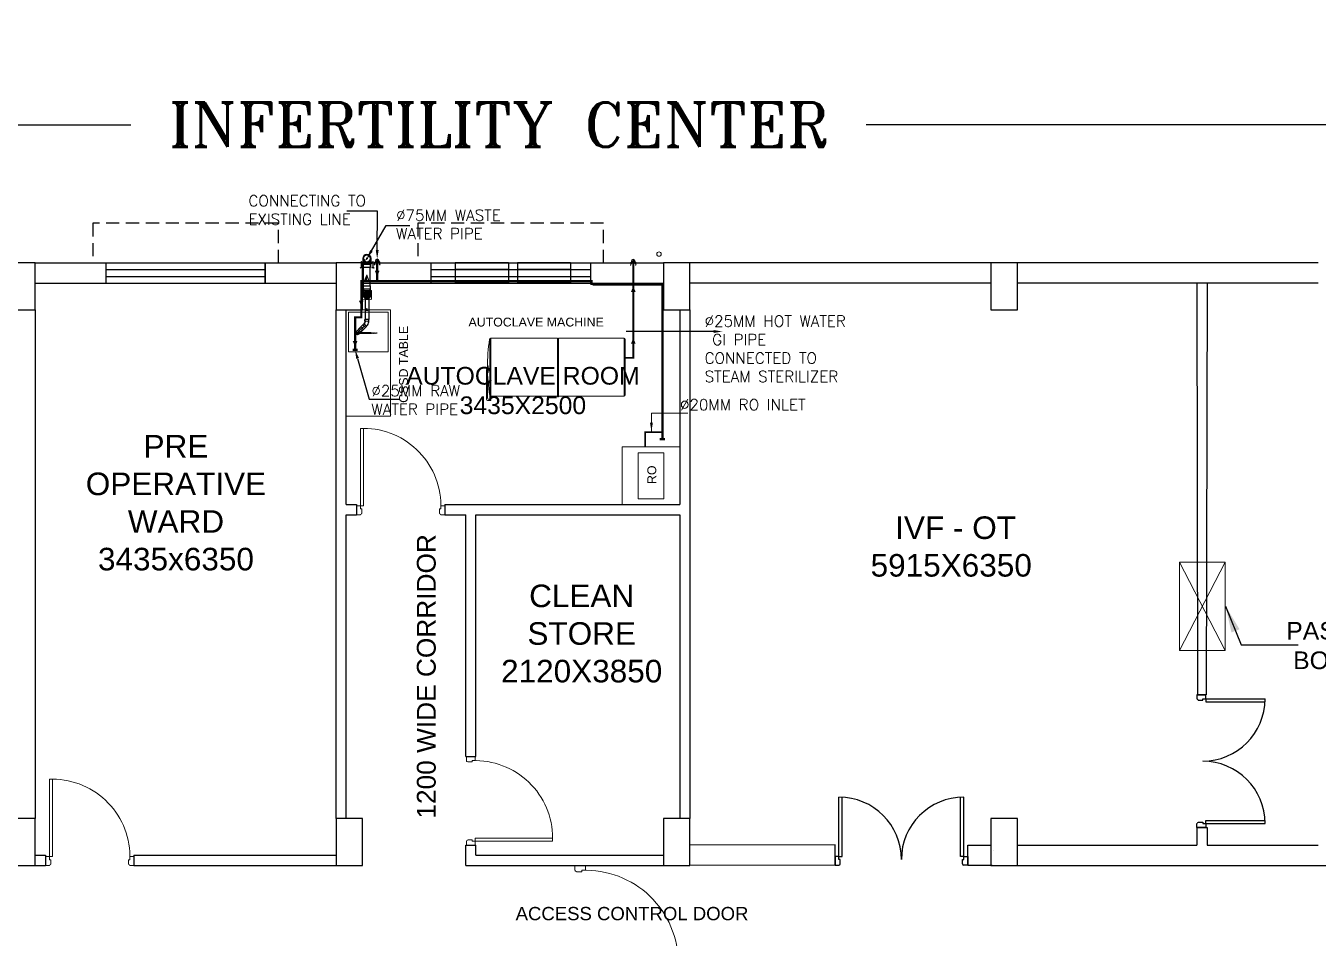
# Model space of a CAD drawing. Header units: millimetres. Extents: x 1448174 to 1599581, y -224422 to -106989.
# Drawn here: x 1558266 to 1572872, y -197694 to -187383 of the extents above; entities that cross this region are included whole.
import ezdxf
from ezdxf import colors
from ezdxf.entities.mleader import LeaderData, LeaderLine
from ezdxf.enums import TextEntityAlignment as Align
from ezdxf.math import Vec2, Vec3

# ---------------------------------------------------------------- set-up
doc = ezdxf.new("R2010")
doc.units = ezdxf.units.MM
doc.header["$LTSCALE"] = 600
doc.header["$MEASUREMENT"] = 0
doc.header["$PDMODE"] = 35
for name, pattern in [('AI9-LType1', [1.875, 1.25, -0.625]), ('CENTER2', [1.125, 0.75, -0.125, 0.125, -0.125]), ('HIDDEN', [0.375, 0.25, -0.125])]:
    doc.linetypes.add(name, pattern=pattern)
for name, color, linetype, lineweight in [('22-FTfix', 8, 'Continuous', 9), ('D.F', 251, 'Continuous', 5), ('DOOR', 144, 'Continuous', 13), ('furniture', 30, 'Continuous', 9), ('MEP_HVAC_VRF_COPPER_PIPE', 6, 'Continuous', 9), ('PHE-SP', 1, 'Continuous', 0), ('PL-CLAMP', 211, 'Continuous', 13), ('PL-HOT WATER PIPE', 10, 'Continuous', 0), ('PL-RA WATER SUPPLY PIPE', 100, 'Continuous', 0), ('PL-SOFT  WATER SUPPLY PIPE', 162, 'Continuous', 9), ('PL-WATER PIPE CLAMP', 6, 'Continuous', 9), ('PL-WATER PIPING', 1, 'Continuous', 9), ('toi-fix', 46, 'Continuous', 9), ('WALL LINE', 7, 'Continuous', 35), ('WIN', 151, 'Continuous', 9)]:
    doc.layers.add(name, color=color, linetype=linetype, lineweight=lineweight)
for name, color, linetype in [('col', 5, 'Continuous'), ('fun-text', 250, 'Continuous'), ('Lines', 7, 'Continuous'), ('phe-text', 1, 'Continuous'), ('PL- WASTE PIPE', 6, 'Continuous'), ('PL-SOIL PIPE', 1, 'Continuous'), ('TEXT', 253, 'Continuous'), ('wall', 1, 'Continuous'), ('walls', 250, 'Continuous'), ('Window', 4, 'Continuous')]:
    doc.layers.add(name, color=color, linetype=linetype)
doc.styles.add('ARIAL', font='arial.ttf')
doc.styles.add('ROMANS', font='romans.shx')
doc.styles.add('ROMANT', font='romant.shx')
doc.styles.get("Standard").update_dxf_attribs({"font": 'stylu.ttf'})
doc.dimstyles.new('AEPL1', dxfattribs={"dimtxt": 100, "dimasz": 75, "dimexe": 1.25, "dimexo": 50, "dimtad": 0, "dimdec": 0, "dimtxsty": 'ROMANS', "dimcen": 2.5, "dimclrd": 7, "dimclre": 7, "dimadec": 0, "dimazin": 0, "dimtfac": 1, "dimtdec": 0, "dimtmove": 0, "dimatfit": 3, "dimfxl": 1, "dimlwd": 0, "dimlwe": 0, "dimarcsym": 0})
doc.dimstyles.get("Standard").update_dxf_attribs({"dimscale": 1.5, "dimtxt": 225, "dimasz": 200, "dimexe": 100, "dimexo": 100, "dimgap": 0.25, "dimtad": 0, "dimdec": 0, "dimzin": 0, "dimdsep": 46, "dimtxsty": 'ARIAL', "dimblk": 'OBLIQUE', "dimcen": 0.09, "dimdle": 100, "dimclrd": 256, "dimclre": 256, "dimclrt": 6, "dimadec": 0, "dimazin": 0, "dimtfac": 1, "dimtdec": 0, "dimtofl": 0, "dimtmove": 0, "dimatfit": 3, "dimfxl": 1, "dimtolj": 1, "dimtzin": 0, "dimarcsym": 0})

# ---------------------------------------------------------------- blocks, each defined once
blk = doc.blocks.new('A$C19B8274B')
at = {"layer": 'DOOR'}
blk.add_line((-45, 925), (-80, 925), dxfattribs=at)
at = {"layer": 'DOOR', "color": 8}
for p, q in [((-80, 50), (-80, 925)), ((-45, 50), (-45, 925)), ((-45, 50), (-80, 50)), ((-955, -50), (-955, -47.5)), ((-940, -35), (-942.5, -35)), ((-60, -35), (-57.5, -35)), ((-45, -50), (-45, -47.5))]:
    blk.add_line(p, q, dxfattribs=at)
for points in [[(-940, 15), (-955, 15), (-955, 50), (-1000, 50), (-1000, -50), (-955, -50)], [(-940, -35), (-940, 15)], [(-60, 15), (-45, 15), (-45, 50), (0, 50), (0, -50), (-45, -50)], [(-60, -35), (-60, 15)]]:
    blk.add_lwpolyline(points, dxfattribs=at)
for centre, radius, start, end in [((-80, 50), 875, 90, 182.29244), ((-955, -35), 12.5, 270, 0), ((-45, -35), 12.5, 180, 270)]:
    blk.add_arc(centre, radius, start, end, dxfattribs=at)
blk = doc.blocks.new('W1800')
at = {"layer": 'wall', "color": 7}
for p, q in [((0, -58), (0, 173)), ((1800, 173), (1800, -58))]:
    blk.add_line(p, q, dxfattribs=at)
at = {"layer": 'Window'}
for p, q in [((0, 173), (1800, 173)), ((0, 98), (1800, 98)), ((1800, 18), (0, 18)), ((1800, -58), (0, -58))]:
    blk.add_line(p, q, dxfattribs=at)
blk = doc.blocks.new('_Oblique')
at = {"color": 0, "linetype": 'ByBlock', "lineweight": -2}
blk.add_line((-0.5, -0.5), (0.5, 0.5), dxfattribs=at)
blk = doc.blocks.new('*D129')
at = {"layer": 'D.F', "color": 5, "lineweight": -2, "transparency": 16777216}
for p, q in [((1546972, -189963), (1546972, -188401)), ((1580247, -189963), (1580247, -188401)), ((1546872, -188501), (1559454, -188501)), ((1580347, -188501), (1567765, -188501))]:
    blk.add_line(p, q, dxfattribs=at)
at = {"layer": 'Defpoints', "color": 0, "transparency": 16777216}
for p in [(1546972, -188501), (1546972, -190063), (1580247, -190063)]:
    blk.add_point(p, dxfattribs=at)
at = {"layer": 'D.F', "color": 5, "lineweight": -2, "transparency": 16777216, "xscale": 500, "yscale": 500, "zscale": 500, "rotation": 180}
blk.add_blockref('_Oblique', (1546972, -188501), dxfattribs=at)
at = {"layer": 'D.F', "color": 5, "lineweight": -2, "transparency": 16777216, "xscale": 500, "yscale": 500, "zscale": 500}
blk.add_blockref('_Oblique', (1580247, -188501), dxfattribs=at)
at = {"layer": 'D.F', "color": 7, "transparency": 16777216, "insert": (1563610, -188501), "char_height": 750, "attachment_point": 5, "style": 'ROMANT'}
blk.add_mtext('\\A1;{\\H0.6667x;INFERTILITY CENTER}', dxfattribs=at)
blk = doc.blocks.new('RISER UP 100')
at = {"color": 0, "linetype": 'Continuous'}
for p, q in [((-149, -60), (-149, 60)), ((-99, 60), (-149, 60)), ((-99, 60), (-94, 55)), ((-94, 55), (-24, 55)), ((-99, -60), (-149, -60)), ((-99, -60), (-94, -55)), ((-94, -55), (-24, -55))]:
    blk.add_line(p, q, dxfattribs=at)
at = {"color": 8, "linetype": 'Continuous', "lineweight": 0, "ltscale": 0.005}
for p, q in [((-99, 55), (-149, 55)), ((-99, -55), (-99, 55)), ((-99, 55), (-94, 50)), ((-94, -50), (-94, 50)), ((-94, 50), (-33, 50)), ((-99, -55), (-149, -55)), ((-99, -55), (-94, -50)), ((-94, -50), (-33, -50))]:
    blk.add_line(p, q, dxfattribs=at)
at = {"color": 8, "linetype": 'CENTER2', "lineweight": 0}
for p, q in [((-15, 0), (15, 0)), ((0, 15), (0, -15))]:
    blk.add_line(p, q, dxfattribs=at)
at = {"color": 0, "linetype": 'Continuous'}
blk.add_circle((0, 0), 60, dxfattribs=at)
at = {"color": 8, "linetype": 'Continuous', "lineweight": 0, "ltscale": 0.005}
blk.add_circle((0, 0), 55, dxfattribs=at)
at = {"color": 8, "linetype": 'Continuous', "lineweight": 0}
for centre, start, end in [((0, 28), 90, 270), ((0, -28), 270, 90)]:
    blk.add_arc(centre, 27.5, start, end, dxfattribs=at)
blk = doc.blocks.new('A$C525867A1')
at = {"layer": '22-FTfix', "color": 1, "lineweight": 0}
for p, q in [((-77, 4), (-40, 40)), ((42, 42), (-42, -42)), ((-4, 77), (-40, 40)), ((76, 4), (3, 77)), ((-4, -76), (-77, -3)), ((3, -76), (40, -40)), ((76, -3), (40, -40))]:
    blk.add_line(p, q, dxfattribs=at)
at = {"layer": '22-FTfix', "color": 1, "linetype": 'AI9-LType1', "lineweight": 0}
blk.add_line((42, -42), (-42, 42), dxfattribs=at)
at = {"layer": '22-FTfix', "color": 3, "lineweight": 0}
for p, q in [((-18, 18), (-40, -3)), ((-15, 15), (-36, -7)), ((-10, 10), (-36, -15)), ((-23, 23), (-32, 14)), ((-7, 7), (-32, -19)), ((-23, 23), (-14, 32)), ((-18, 18), (3, 39)), ((-15, 15), (7, 36)), ((-10, 10), (15, 36)), ((-7, 7), (19, 32)), ((-1, 2), (-2, 2)), ((-2, 1), (-2, 2)), ((-1, 1), (-2, 1)), ((-1, 1), (-1, 2)), ((1, 2), (1, 1)), ((2, 1), (1, 2)), ((2, 1), (1, 1)), ((5, 9), (25, 29)), ((7, -7), (32, 19)), ((9, 5), (29, 25)), ((10, -10), (36, 15)), ((15, -15), (36, 7)), ((18, -18), (39, 3)), ((-9, -5), (-29, -25)), ((-5, -9), (-25, -29)), ((7, -7), (-19, -32)), ((10, -10), (-15, -36)), ((15, -15), (-7, -36)), ((18, -18), (-3, -40)), ((-1, -2), (-2, -1)), ((-2, -1), (-1, -1)), ((-1, -2), (-1, -1)), ((2, -1), (1, -1)), ((1, -2), (1, -1)), ((1, -2), (2, -2)), ((2, -1), (2, -2)), ((23, -23), (14, -32)), ((23, -23), (32, -14))]:
    blk.add_line(p, q, dxfattribs=at)
at = {"layer": '22-FTfix', "color": 1, "lineweight": 0}
blk.add_circle((0, 0), 49.4, dxfattribs=at)
at = {"layer": '22-FTfix', "color": 3, "lineweight": 0}
for radius in [45.2, 44.9, 3.93, 4.18]:
    blk.add_circle((0, 0), radius, dxfattribs=at)
at = {"layer": '22-FTfix', "color": 1, "lineweight": 0}
for points in [[(-77, 4), (-79, 2), (-79, -2), (-77, -3)], [(3, 77), (1, 79), (-2, 79), (-4, 77)], [(76, -3), (78, -1), (78, 2), (76, 4)], [(-4, -76), (-2, -78), (2, -78), (3, -76)]]:
    blk.add_open_spline(points, degree=3, dxfattribs=at)
for points in [[(-35, 35), (-55, 16), (-55, -16), (-35, -35), (-16, -54), (16, -54), (35, -35)], [(-35, 35), (-16, 55), (16, 55), (35, 35), (54, 16), (54, -16), (35, -35)]]:
    blk.add_open_spline(points, degree=3, knots=[0, 0, 0, 0, 1, 1, 1, 2, 2, 2, 2], dxfattribs=at)
at = {"layer": '22-FTfix', "color": 3, "lineweight": 0}
for points in [[(-29, 29), (-32, 25), (-35, 21), (-37, 17)], [(-17, 37), (-21, 35), (-25, 32), (-29, 29)], [(-1, -1), (-1, 0), (-1, 0), (-1, 1)], [(-1, 1), (0, 1), (0, 1), (1, 1)], [(1, 1), (1, 0), (1, 0), (1, -1)], [(1, -1), (0, -1), (0, -1), (-1, -1)], [(17, -37), (21, -35), (25, -32), (29, -29)], [(29, -29), (32, -25), (35, -21), (37, -17)]]:
    blk.add_open_spline(points, degree=3, dxfattribs=at)
for points in [[(-37, 17), (-37, 16), (-37, 14), (-35, 13), (-34, 13), (-33, 13), (-32, 14)], [(-14, 32), (-13, 33), (-13, 35), (-14, 36), (-15, 37), (-16, 37), (-17, 37)], [(7, 36), (8, 37), (8, 38), (7, 39), (6, 41), (4, 41), (3, 39)], [(5, 9), (4, 8), (4, 6), (5, 5), (6, 4), (8, 4), (9, 5)], [(19, 32), (20, 33), (20, 35), (19, 36), (18, 37), (16, 37), (15, 36)], [(29, 25), (30, 26), (30, 28), (29, 29), (27, 30), (26, 30), (25, 29)], [(36, 15), (37, 16), (37, 18), (36, 19), (35, 20), (33, 20), (32, 19)], [(39, 3), (41, 4), (41, 6), (39, 7), (38, 8), (37, 8), (36, 7)], [(-40, -3), (-41, -4), (-41, -6), (-40, -7), (-38, -8), (-37, -8), (-36, -7)], [(-36, -15), (-37, -16), (-37, -18), (-36, -19), (-35, -20), (-33, -20), (-32, -19)], [(-29, -25), (-30, -26), (-30, -28), (-29, -29), (-27, -30), (-26, -30), (-25, -29)], [(-19, -32), (-20, -33), (-20, -35), (-19, -36), (-18, -37), (-16, -37), (-15, -36)], [(-5, -9), (-4, -8), (-4, -6), (-5, -5), (-6, -4), (-8, -4), (-9, -5)], [(-7, -36), (-8, -37), (-8, -38), (-7, -40), (-6, -41), (-4, -41), (-3, -40)], [(14, -32), (13, -33), (13, -35), (14, -36), (15, -37), (16, -37), (17, -37)], [(37, -17), (37, -16), (37, -14), (35, -13), (34, -13), (33, -13), (32, -14)]]:
    blk.add_open_spline(points, degree=3, knots=[0, 0, 0, 0, 1, 1, 1, 2, 2, 2, 2], dxfattribs=at)
blk = doc.blocks.new('G$C6D3250BF')
at = {"layer": 'PL- WASTE PIPE', "linetype": 'ByBlock', "ltscale": 5, "xscale": -0.08841918452952499, "yscale": 0.08841918454157253, "zscale": 0.08841918448567115, "rotation": 225.0593839872961}
blk.add_blockref('A$C525867A1', (0, 0), dxfattribs=at)
blk = doc.blocks.new('clamp')
at = {"layer": 'PL-CLAMP'}
for p, q in [((105, 198), (169, 198)), ((105, 191), (169, 191)), ((156, 206), (161, 206)), ((156, 184), (161, 184)), ((163, 186), (163, 204)), ((171, 196), (171, 193)), ((105, 109), (169, 109)), ((105, 102), (169, 102)), ((156, 117), (161, 117)), ((156, 95), (161, 95)), ((163, 97), (163, 115)), ((171, 107), (171, 104))]:
    blk.add_line(p, q, dxfattribs=at)
for points in [[(138, 216, -0.414214), (139, 217), (203, 217), (214, 228), (215, 227), (204, 215), (215, 204), (214, 203), (203, 213), (139, 213, -0.414214), (138, 214), (138, 216)], [(138, 84, -0.414214), (139, 85), (203, 85), (214, 96), (215, 95), (204, 83), (215, 72), (214, 70), (203, 81), (139, 81, -0.414214), (138, 82), (138, 84)]]:
    blk.add_lwpolyline(points, format="xyb", dxfattribs=at)
for points in [[(146, 81), (146, 217)], [(156, 81), (156, 217)]]:
    blk.add_lwpolyline(points, dxfattribs=at)
for centre, radius, start, end in [((105, 150), 48.2, 90, 270), ((161, 204), 2, 0, 90), ((161, 186), 2, 270, 0), ((169, 196), 2, 0, 90), ((169, 193), 2, 270, 0), ((161, 115), 2, 0, 90), ((161, 97), 2, 270, 0), ((169, 107), 2, 0, 90), ((169, 104), 2, 270, 0)]:
    blk.add_arc(centre, radius, start, end, dxfattribs=at)
blk = doc.blocks.new('A$C0B1B3CFA')
at = {"layer": 'PHE-SP'}
h = blk.add_hatch(color=7, dxfattribs=at)
h.dxf.hatch_style = 1
h.paths.add_polyline_path([(-0.049, 0.023), (-0.049, 0), (0.012, 0)])
at = {"layer": 'PHE-SP', "color": 7}
for points in [[(-0.049, 0), (0.012, 0), (-0.049, 0.023), (-0.049, 0)], [(-0.049, 0), (0.012, 0), (-0.049, -0.023), (-0.049, 0)]]:
    blk.add_lwpolyline(points, dxfattribs=at)
blk = doc.blocks.new('Z$W@#3BD47561')
at = {"layer": 'PHE-SP', "xscale": 49.00933755098914, "yscale": 49.00933755098914, "zscale": 49.00933755098914, "rotation": 270}
blk.add_blockref('A$C0B1B3CFA', (0, 0), dxfattribs=at)
blk = doc.blocks.new('Z$W@#4AA511D8')
at = {"layer": 'phe-text', "linetype": 'ByBlock', "lineweight": -2, "ltscale": 0.5, "xscale": 0.0244727334018079, "yscale": 0.0244727334018079, "zscale": 0.0244727334018079, "rotation": 270}
blk.add_blockref('Z$W@#3BD47561', (0.015, 0), dxfattribs=at)
blk = doc.blocks.new('WATER PIPE CLAMP')
at = {"layer": 'PL-CLAMP'}
for p, q in [((-61, 87), (-63, 86)), ((-63, 86), (-54, 78)), ((-52, 78), (-61, 87)), ((-54, 78), (-54, 28)), ((-54, 41), (53, 41)), ((-54, 33), (53, 33)), ((-53, 27), (-52, 27)), ((-43, 87), (-52, 78)), ((-51, 78), (-42, 86)), ((-51, 28), (-51, 78)), ((-44, 41), (-44, 45)), ((-42, 86), (-43, 87)), ((-42, 46), (-28, 46)), ((-38, 1), (-38, 51)), ((-34, 52), (-36, 52)), ((-32, 1), (-32, 51)), ((-26, 41), (-26, 45)), ((26, 41), (26, 45)), ((28, 46), (42, 46)), ((32, 1), (32, 51)), ((36, 52), (34, 52)), ((38, 1), (38, 51)), ((42, 87), (41, 86)), ((41, 86), (50, 78)), ((51, 78), (42, 87)), ((44, 41), (44, 45)), ((50, 78), (50, 28)), ((50, 27), (52, 27)), ((60, 87), (51, 78)), ((53, 78), (61, 86)), ((53, 28), (53, 78)), ((61, 86), (60, 87))]:
    blk.add_line(p, q, dxfattribs=at)
for centre, radius, start, end in [((-53, 28), 0.784, 180.024, 270.024), ((-52, 28), 0.784, 270.024, 0.024), ((-42, 45), 1.57, 90.025, 180.025), ((-36, 51), 1.57, 90.025, 180.025), ((0, 1), 37.8, 180.025, 0.025), ((-34, 51), 1.57, 0.025, 90.025), ((-28, 45), 1.57, 0.025, 90.025), ((28, 45), 1.57, 90.025, 180.025), ((34, 51), 1.57, 90.025, 180.025), ((36, 51), 1.57, 0.025, 90.025), ((42, 45), 1.57, 0.025, 90.025), ((50, 28), 0.784, 180.024, 270.024), ((52, 28), 0.784, 270.024, 0.024)]:
    blk.add_arc(centre, radius, start, end, dxfattribs=at)
blk = doc.blocks.new('1234WE12')
at = {"layer": 'PL-SOFT  WATER SUPPLY PIPE', "color": 8, "linetype": 'CENTER2', "lineweight": 0}
for p, q in [((4, 0), (-4, 0)), ((0, 4), (0, -4))]:
    blk.add_line(p, q, dxfattribs=at)
at = {"layer": 'PL-SOFT  WATER SUPPLY PIPE', "color": 3, "linetype": 'Continuous'}
blk.add_circle((0, 0), 17.5, dxfattribs=at)
at = {"layer": 'PL-SOFT  WATER SUPPLY PIPE', "color": 8, "linetype": 'Continuous', "lineweight": 0, "ltscale": 0.005}
blk.add_circle((0, 0), 16, dxfattribs=at)
at = {"layer": 'PL-SOFT  WATER SUPPLY PIPE', "color": 8, "linetype": 'Continuous', "lineweight": 0}
for centre, start, end in [((-8, 0), 180.1383, 0.1383), ((8, 0), 0.1383, 180.1383)]:
    blk.add_arc(centre, 8, start, end, dxfattribs=at)
blk = doc.blocks.new('100 ELBOW')
at = {"color": 0, "linetype": 'Continuous'}
for p, q in [((-77, 1), (-86, -8)), ((72, 61), (67, 55)), ((72, 61), (124, 61)), ((124, 61), (124, -61)), ((-94, -8), (-131, -44)), ((-131, -44), (-44, -131)), ((-94, -8), (-86, -8)), ((-8, -94), (-44, -131)), ((0, -78), (-8, -86)), ((-8, -94), (-8, -86)), ((72, -61), (66, -55)), ((72, -61), (124, -61))]:
    blk.add_line(p, q, dxfattribs=at)
at = {"color": 8, "linetype": 'Continuous', "lineweight": 0, "ltscale": 0.005}
for p, q in [((75, 55), (69, 49)), ((69, -49), (69, 49)), ((75, -55), (75, 55)), ((75, 55), (124, 55)), ((-92, -14), (-126, -49)), ((-92, -14), (-14, -92)), ((-92, -14), (-83, -14)), ((-83, -14), (-14, -83)), ((-14, -92), (-49, -126)), ((-4, -74), (-14, -83)), ((-14, -92), (-14, -83)), ((75, -55), (69, -49)), ((75, -55), (124, -55))]:
    blk.add_line(p, q, dxfattribs=at)
at = {"color": 8, "linetype": 'Continuous', "ltscale": 0.005}
blk.add_line((-72, -3), (-73, -4), dxfattribs=at)
at = {"color": 8, "linetype": 'Continuous', "lineweight": 0, "ltscale": 0.005}
for centre, radius, start, end in [((62, -148), 198, 87.8618, 137.18), ((61, -147), 98.2, 85.3383, 131.766)]:
    blk.add_arc(centre, radius, start, end, dxfattribs=at)
at = {"color": 0, "linetype": 'Continuous'}
for centre, radius, start, end in [((62, -148), 204, 88.5977, 133.0508), ((61, -147), 92.3, 86.6643, 131.6643)]:
    blk.add_arc(centre, radius, start, end, dxfattribs=at)
blk = doc.blocks.new('aa')
at = {"layer": 'PL- WASTE PIPE', "color": 4, "ltscale": 5}
for p, q in [((-2.73, 0.11), (-2.56, -0.11)), ((-2.56, -0.11), (-2.35, 0.11)), ((-2.35, 0.11), (-2.18, -0.11)), ((-2.18, -0.11), (-1.97, 0.11)), ((-1.97, 0.11), (-1.81, -0.11)), ((-1.81, -0.11), (-1.6, 0.11)), ((-1.6, 0.11), (-1.43, -0.11)), ((-1.43, -0.11), (-1.22, 0.11)), ((-1.22, 0.11), (-1.05, -0.11)), ((-1.05, -0.11), (-0.84, 0.11)), ((-0.84, 0.11), (-0.67, -0.11)), ((-0.67, -0.11), (-0.46, 0.11)), ((-0.46, 0.11), (-0.29, -0.11)), ((-0.29, -0.11), (-0.08, 0.11)), ((-0.08, 0.11), (0.08, -0.11)), ((0.08, -0.11), (0.29, 0.11)), ((0.29, 0.11), (0.46, -0.11)), ((0.46, -0.11), (0.67, 0.11)), ((0.67, 0.11), (0.84, -0.11)), ((0.84, -0.11), (1.05, 0.11)), ((1.05, 0.11), (1.22, -0.11)), ((1.22, -0.11), (1.43, 0.11)), ((1.43, 0.11), (1.6, -0.11)), ((1.6, -0.11), (1.81, 0.11)), ((1.81, 0.11), (1.97, -0.11)), ((1.97, -0.11), (2.18, 0.11)), ((2.18, 0.11), (2.35, -0.11)), ((2.35, -0.11), (2.56, 0.11)), ((2.56, 0.11), (2.73, -0.11)), ((2.73, -0.11), (2.94, 0.11)), ((2.94, 0.11), (3.11, -0.11)), ((3.11, -0.11), (3.32, 0.11)), ((3.32, 0.11), (3.49, -0.11)), ((3.49, -0.11), (3.7, 0.11))]:
    blk.add_line(p, q, dxfattribs=at)

msp = doc.modelspace()

# ---------------------------------------------------------------- linework, layer by layer
at = {"color": 8, "lineweight": 25}
for p, q in [((1571602.2181, -194943.4905), (1571502.2181, -194943.4905)), ((1571502.2181, -194943.4905), (1571502.2181, -194988.4905)), ((1571502.2181, -194988.4905), (1571504.7181, -194988.4905)), ((1571567.2181, -195003.4905), (1571567.2181, -194988.4905)), ((1571567.2181, -194988.4905), (1571602.2181, -194988.4905)), ((1571602.2181, -194988.4905), (1571602.2181, -194943.4905)), ((1571602.2181, -194988.4905), (1572272.2181, -194988.4905)), ((1571602.2181, -194988.4905), (1571602.2181, -195023.4905)), ((1571517.2181, -195003.4905), (1571517.2181, -195000.9905)), ((1571517.2181, -195003.4905), (1571567.2181, -195003.4905)), ((1571602.2181, -195023.4905), (1572272.2181, -195023.4905)), ((1567456.5671, -196770.2322), (1567456.5671, -196100.2322)), ((1567491.5671, -196770.2322), (1567491.5671, -196100.2322)), ((1568831.5671, -196770.2322), (1568831.5671, -196100.2322)), ((1568866.5671, -196770.2322), (1568866.5671, -196100.2322)), ((1571502.2181, -196443.4905), (1571502.2181, -196398.4905)), ((1571502.2181, -196398.4905), (1571504.7181, -196398.4905)), ((1571602.2181, -196443.4905), (1571502.2181, -196443.4905)), ((1571602.2181, -196443.4905), (1571502.2181, -196443.4905)), ((1571517.2181, -196383.4905), (1571517.2181, -196385.9905)), ((1571517.2181, -196383.4905), (1571567.2181, -196383.4905)), ((1571567.2181, -196383.4905), (1571567.2181, -196398.4905)), ((1571567.2181, -196398.4905), (1571602.2181, -196398.4905)), ((1571602.2181, -196363.4905), (1572272.2181, -196363.4905)), ((1571602.2181, -196398.4905), (1571602.2181, -196363.4905)), ((1571602.2181, -196398.4905), (1572272.2181, -196398.4905)), ((1571602.2181, -196398.4905), (1571602.2181, -196443.4905)), ((1567456.5671, -196770.2322), (1567411.5671, -196770.2322)), ((1567411.5671, -196770.2322), (1567411.5671, -196870.2322)), ((1567411.5671, -196870.2322), (1567456.5671, -196870.2322)), ((1567456.5671, -196805.2322), (1567456.5671, -196770.2322)), ((1567456.5671, -196770.2322), (1567491.5671, -196770.2322)), ((1567471.5671, -196805.2322), (1567456.5671, -196805.2322)), ((1567456.5671, -196870.2322), (1567456.5671, -196867.7322)), ((1567471.5671, -196855.2322), (1567469.0671, -196855.2322)), ((1567471.5671, -196855.2322), (1567471.5671, -196805.2322)), ((1568866.5671, -196770.2322), (1568831.5671, -196770.2322)), ((1568851.5671, -196805.2322), (1568866.5671, -196805.2322)), ((1568851.5671, -196855.2322), (1568851.5671, -196805.2322)), ((1568851.5671, -196855.2322), (1568854.0671, -196855.2322)), ((1568866.5671, -196805.2322), (1568866.5671, -196770.2322)), ((1568866.5671, -196770.2322), (1568911.5671, -196770.2322)), ((1568866.5671, -196870.2322), (1568866.5671, -196867.7322)), ((1568911.5671, -196870.2322), (1568866.5671, -196870.2322)), ((1568911.5671, -196770.2322), (1568911.5671, -196870.2322)), ((1568911.5671, -196770.2322), (1568911.5671, -196870.2322))]:
    msp.add_line(p, q, dxfattribs=at)
at = {"color": 8}
for centre, radius, start, end in [((1571517.2181, -194988.4905), 12.5, 180, 270), ((1571567.2181, -194988.4905), 705, 270, 0), ((1571567.2181, -196398.4905), 705, 0, 90), ((1567456.5671, -196805.2322), 705, 0, 90), ((1568866.5671, -196805.2322), 705, 90, 180), ((1571517.2181, -196398.4905), 12.5, 90, 180), ((1567456.5671, -196855.2322), 12.5, 270, 0), ((1568866.5671, -196855.2322), 12.5, 180, 270)]:
    msp.add_arc(centre, radius, start, end, dxfattribs=at)
at = {"layer": 'col'}
for points in [[(1558072.2181, -190592.8395), (1558372.2181, -190592.8395), (1558372.2181, -190062.8395), (1558072.2181, -190062.8395)], [(1561772.2181, -190592.8395), (1562072.2181, -190592.8395), (1562072.2181, -190062.8395), (1561772.2181, -190062.8395)], [(1565472.2181, -190592.8395), (1565772.2181, -190592.8395), (1565772.2181, -190062.8395), (1565472.2181, -190062.8395)], [(1569172.2181, -190592.8395), (1569472.2181, -190592.8395), (1569472.2181, -190062.8395), (1569172.2181, -190062.8395)], [(1558072.2181, -196872.8395), (1558372.2181, -196872.8395), (1558372.2181, -196342.8395), (1558072.2181, -196342.8395)], [(1561772.2181, -196872.8395), (1562072.2181, -196872.8395), (1562072.2181, -196342.8395), (1561772.2181, -196342.8395)], [(1565472.2181, -196872.8395), (1565772.2181, -196872.8395), (1565772.2181, -196342.8395), (1565472.2181, -196342.8395)], [(1569172.2181, -196872.8395), (1569472.2181, -196872.8395), (1569472.2181, -196342.8395), (1569172.2181, -196342.8395)]]:
    msp.add_lwpolyline(points, close=True, dxfattribs=at)
at = {"layer": 'furniture'}
for p, q in [((1561887.2181, -190592.8395), (1562387.2181, -190592.8395)), ((1562387.2181, -190592.8395), (1562387.2181, -191792.8395)), ((1561912.2181, -190617.8395), (1561912.2181, -191067.8395)), ((1562362.2181, -190617.8395), (1561912.2181, -190617.8395)), ((1562362.2181, -191067.8395), (1562362.2181, -190617.8395)), ((1563508.8595, -191561.3831), (1563508.8595, -190920.3366)), ((1563521.4195, -190941.0463), (1563508.8595, -190941.0463)), ((1563521.4195, -190943.5583), (1563508.8595, -190943.5583)), ((1563521.4195, -190971.2165), (1563508.8595, -190971.2165)), ((1563521.4195, -190973.7285), (1563508.8595, -190973.7285)), ((1563521.4195, -191021.989), (1563508.8595, -191021.989)), ((1563521.4195, -191024.501), (1563508.8595, -191024.501)), ((1563519.5188, -190914.4199), (1564275.0195, -190914.4199)), ((1563521.4195, -191567.2999), (1563521.4195, -190914.4199)), ((1564275.0195, -190911.9079), (1564275.0195, -191569.8119)), ((1564287.5795, -190911.9079), (1564287.5795, -191569.8119)), ((1564287.5795, -190914.4199), (1565028.6195, -190914.4199)), ((1565028.6195, -190914.4199), (1565028.6195, -191567.2999)), ((1565041.1795, -190941.0463), (1565028.6195, -190941.0463)), ((1565041.1795, -190943.5583), (1565028.6195, -190943.5583)), ((1565041.1795, -190971.2165), (1565028.6195, -190971.2165)), ((1565041.1795, -190973.7285), (1565028.6195, -190973.7285)), ((1565041.1795, -191021.989), (1565028.6195, -191021.989)), ((1565041.1795, -191024.501), (1565028.6195, -191024.501)), ((1565041.1795, -190926.9799), (1565041.1795, -191554.7399)), ((1561912.2181, -191067.8395), (1562362.2181, -191067.8395)), ((1563521.4195, -191098.4986), (1563508.8595, -191098.4986)), ((1563521.4195, -191101.0106), (1563508.8595, -191101.0106)), ((1565041.1795, -191098.4986), (1565028.6195, -191098.4986)), ((1565041.1795, -191101.0106), (1565028.6195, -191101.0106)), ((1563471.1795, -191265.8599), (1563471.1795, -191603.7021)), ((1563483.7395, -191265.8599), (1563471.1795, -191265.8599)), ((1563491.2097, -191227.246), (1563483.7395, -191265.8599)), ((1563483.7395, -191265.8599), (1563483.7395, -191591.1421)), ((1563483.7395, -191265.8599), (1563491.2097, -191302.606)), ((1563483.7395, -191302.7573), (1563491.2097, -191302.606)), ((1563491.2097, -191227.246), (1563484.5109, -191227.246)), ((1563491.2097, -191302.606), (1563491.2097, -191227.246)), ((1563521.4195, -191273.3959), (1563508.8595, -191273.3959)), ((1563521.4195, -191275.9079), (1563508.8595, -191275.9079)), ((1565041.1795, -191273.3959), (1565028.6195, -191273.3959)), ((1565041.1795, -191275.9079), (1565028.6195, -191275.9079)), ((1563521.4195, -191395.7811), (1563508.8595, -191395.7811)), ((1563521.4195, -191398.2931), (1563508.8595, -191398.2931)), ((1563521.4195, -191472.2907), (1563508.8595, -191472.2907)), ((1563521.4195, -191474.8027), (1563508.8595, -191474.8027)), ((1564287.5795, -191395.7811), (1564275.0195, -191395.7811)), ((1564287.5795, -191398.2931), (1564275.0195, -191398.2931)), ((1564287.5795, -191472.2907), (1564275.0195, -191472.2907)), ((1564287.5795, -191474.8027), (1564275.0195, -191474.8027)), ((1565041.1795, -191395.7811), (1565028.6195, -191395.7811)), ((1565041.1795, -191398.2931), (1565028.6195, -191398.2931)), ((1565041.1795, -191472.2907), (1565028.6195, -191472.2907)), ((1565041.1795, -191474.8027), (1565028.6195, -191474.8027)), ((1563483.7395, -191616.2621), (1563521.4195, -191616.2621)), ((1563519.5188, -191616.2621), (1563483.7395, -191616.2621)), ((1563496.2995, -191603.7021), (1563508.8595, -191603.7021)), ((1563521.4195, -191523.0632), (1563508.8595, -191523.0632)), ((1563521.4195, -191525.5752), (1563508.8595, -191525.5752)), ((1563521.4195, -191553.2335), (1563508.8595, -191553.2335)), ((1563521.4195, -191555.7455), (1563508.8595, -191555.7455)), ((1563508.8595, -191561.3831), (1563508.8595, -191603.7021)), ((1564275.0195, -191567.2999), (1563521.4195, -191567.2999)), ((1563521.4195, -191567.2999), (1563521.4195, -191616.2621)), ((1564287.5795, -191523.0632), (1564275.0195, -191523.0632)), ((1564287.5795, -191525.5752), (1564275.0195, -191525.5752)), ((1564287.5795, -191553.2335), (1564275.0195, -191553.2335)), ((1564287.5795, -191555.7455), (1564275.0195, -191555.7455)), ((1564282.5555, -191574.8359), (1564280.0435, -191574.8359)), ((1565028.6195, -191567.2999), (1564287.5795, -191567.2999)), ((1565041.1795, -191523.0632), (1565028.6195, -191523.0632)), ((1565041.1795, -191525.5752), (1565028.6195, -191525.5752)), ((1565041.1795, -191553.2335), (1565028.6195, -191553.2335)), ((1565041.1795, -191555.7455), (1565028.6195, -191555.7455)), ((1562387.2181, -191792.8395), (1561887.2181, -191792.8395)), ((1565007.2181, -192792.8395), (1565007.2181, -192142.8395)), ((1565007.2181, -192142.8395), (1565657.2181, -192142.8395)), ((1565187.2181, -192207.8395), (1565477.2181, -192207.8395)), ((1565187.2181, -192727.8395), (1565187.2181, -192207.8395)), ((1565477.2181, -192207.8395), (1565477.2181, -192727.8395)), ((1565477.2181, -192727.8395), (1565187.2181, -192727.8395))]:
    msp.add_line(p, q, dxfattribs=at)
for centre, radius, start, end in [((1565584.0299, -191237.5042), 2100.2929, 171.44241941, 188.87078111), ((1563519.5188, -190926.9799), 12.56, 90, 170.8092266), ((1565028.6195, -190926.9799), 12.56, 0, 90), ((1563483.7395, -191603.7021), 12.56, 180, 270), ((1563496.2995, -191591.1421), 12.56, 180, 270), ((1564280.0435, -191569.8119), 5.024, 180, 270), ((1564282.5555, -191569.8119), 5.024, 270, 0), ((1565028.6195, -191554.7399), 12.56, 270, 0)]:
    msp.add_arc(centre, radius, start, end, dxfattribs=at)
at = {"layer": 'Lines', "linetype": 'HIDDEN'}
for points in [[(1561121.8918, -190062.8395), (1561121.8918, -189612.8395), (1559021.8918, -189612.8395), (1559021.8918, -190062.8395)], [(1564796.4781, -190062.8395), (1564796.4781, -189612.8395), (1562696.4781, -189612.8395), (1562696.4781, -190062.8395)]]:
    msp.add_lwpolyline(points, dxfattribs=at)
at = {"layer": 'MEP_HVAC_VRF_COPPER_PIPE'}
msp.add_circle((1565422.2181, -189962.8395), 25, dxfattribs=at)
at = {"layer": 'PL- WASTE PIPE', "color": 84, "linetype": 'ByBlock', "ltscale": 5}
for p, q in [((1562100.8239, -190477.3711), (1562100.7994, -190701.1368)), ((1562140.8398, -190477.377), (1562140.8152, -190701.1426)), ((1562038.3572, -190800.2722), (1562074.8428, -190763.7866)), ((1562066.6485, -190828.5719), (1562103.1341, -190792.0863))]:
    msp.add_line(p, q, dxfattribs=at)
at = {"layer": 'PL- WASTE PIPE', "linetype": 'ByBlock', "ltscale": 5}
for points in [[(1562083.4141, -190322.2976), (1562083.4141, -190113.073)], [(1562158.2654, -190322.2976), (1562158.2654, -190113.073)]]:
    msp.add_lwpolyline(points, dxfattribs=at)
at = {"layer": 'PL-HOT WATER PIPE', "color": 11, "true_color": 0xf75178, "const_width": 25}
msp.add_lwpolyline([(1565131.4118, -190041.9086), (1565131.4118, -191135.7992)], dxfattribs=at)
at = {"layer": 'PL-SOFT  WATER SUPPLY PIPE', "color": 3, "const_width": 25}
for points in [[(1562236.7486, -190038.4402), (1562236.7486, -190267.9922), (1562057.1493, -190267.9922), (1562057.1493, -190677.7145), (1561987.3726, -190677.7145), (1561987.3726, -191044.6917)], [(1562236.7486, -190267.9922), (1564527.9398, -190267.9922)], [(1561959.1458, -191044.6917), (1562015.5994, -191044.6917)]]:
    msp.add_lwpolyline(points, dxfattribs=at)
at = {"layer": 'PL-SOFT  WATER SUPPLY PIPE', "color": 3, "ltscale": 500, "const_width": 25}
for points in [[(1564527.9398, -190267.9922), (1564659.2696, -190267.9922), (1564659.2696, -190312.4318), (1564659.2696, -190306.3405), (1565462.4313, -190306.3405), (1565462.4313, -192054.6009)], [(1565462.4313, -192054.6009), (1565431.0394, -192054.6009), (1565489.372, -192054.7154)]]:
    msp.add_lwpolyline(points, dxfattribs=at)
at = {"layer": 'PL-SOFT  WATER SUPPLY PIPE', "color": 5, "const_width": 20}
for points in [[(1561987.3726, -190854.3897), (1562169.8104, -190854.3897)], [(1565256.5006, -191976.4924), (1565462.4313, -191976.4924)]]:
    msp.add_lwpolyline(points, dxfattribs=at)
at = {"layer": 'PL-SOFT  WATER SUPPLY PIPE', "color": 11, "ltscale": 500, "true_color": 0xf75178, "const_width": 20}
msp.add_lwpolyline([(1565144.0703, -191135.7992), (1565041.1795, -191135.7992)], dxfattribs=at)
at = {"layer": 'PL-SOFT  WATER SUPPLY PIPE', "color": 5, "ltscale": 500, "const_width": 20}
msp.add_lwpolyline([(1565266.6475, -191976.4924), (1565266.6475, -192142.8395)], dxfattribs=at)
at = {"layer": 'PL-WATER PIPING', "color": 61, "true_color": 0xd8e58c}
for points in [[(1562236.7486, -190150.2569, 53.2552, 0, 0), (1562236.7486, -190215.068, 0, 0, 0)], [(1565131.4118, -190390.4394, 53.2552, 0, 0), (1565131.4118, -190325.6283, 0, 0, 0)], [(1562057.1493, -190488.3677, 53.2552, 0, 0), (1562057.1493, -190553.1787, 0, 0, 0)], [(1565131.4118, -190975.9737, 53.2552, 0, 0), (1565131.4118, -190911.1626, 0, 0, 0)], [(1561987.3726, -190945.4828, 53.2552, 0, 0), (1561987.3726, -191010.2939, 0, 0, 0)]]:
    msp.add_lwpolyline(points, format="xyseb", dxfattribs=at)
at = {"layer": 'walls'}
for p, q in [((1558372.2181, -190062.8395), (1559171.8918, -190062.8395)), ((1559171.8918, -190292.8395), (1559171.8918, -190062.8395)), ((1560971.8918, -190062.8395), (1561772.2181, -190062.8395)), ((1560971.8918, -190292.8395), (1560971.8918, -190062.8395)), ((1562072.2181, -190062.8395), (1564671.8918, -190062.8395)), ((1564671.8918, -190062.8395), (1565472.2181, -190062.8395)), ((1569172.2181, -190062.8395), (1565772.2181, -190062.8395)), ((1572872.2181, -190062.8395), (1569472.2181, -190062.8395)), ((1558372.2181, -190292.8395), (1559171.8918, -190292.8395)), ((1560971.8918, -190292.8395), (1561772.2181, -190292.8395)), ((1562072.2181, -190292.8395), (1564671.8918, -190292.8395)), ((1564671.8918, -190292.8395), (1565472.2181, -190292.8395)), ((1569172.2181, -190292.8395), (1565772.2181, -190292.8395)), ((1572872.2181, -190292.8395), (1569472.2181, -190292.8395)), ((1571502.2181, -190292.8395), (1571507.1109, -194942.8395)), ((1571617.2181, -190292.8395), (1571607.1109, -194942.8395)), ((1558372.2181, -190592.8395), (1558372.2181, -196342.8395)), ((1561772.2181, -196342.8395), (1561772.2181, -190592.8395)), ((1561887.2181, -192792.8395), (1561887.2181, -190592.8395)), ((1565657.2181, -190592.8395), (1565657.2181, -192792.8395)), ((1565772.2181, -190592.8395), (1565772.2181, -196342.8395)), ((1561887.2181, -192792.8395), (1562002.2181, -192792.8395)), ((1562002.2181, -192792.8395), (1562002.2181, -192907.8395)), ((1563002.2181, -192792.8395), (1563002.2181, -192907.8395)), ((1563002.2181, -192792.8395), (1565657.2181, -192792.8395)), ((1561887.2181, -192907.8395), (1562002.2181, -192907.8395)), ((1561887.2181, -196342.8395), (1561887.2181, -192907.8395)), ((1563002.2181, -192907.8395), (1563237.2181, -192907.8395)), ((1563237.2181, -195642.8395), (1563237.2181, -192907.8395)), ((1563352.2181, -192907.8395), (1565657.2181, -192907.8395)), ((1563352.2181, -195642.8395), (1563352.2181, -192907.8395)), ((1565657.2181, -192907.8395), (1565657.2181, -196342.8395)), ((1571507.1109, -194942.8395), (1571607.1109, -194942.8395)), ((1563237.2181, -195642.8395), (1563352.2181, -195642.8395)), ((1571502.2181, -196443.4905), (1571617.2181, -196443.4905)), ((1571502.2181, -196443.4905), (1571502.2181, -196642.8395)), ((1571617.2181, -196443.4905), (1571617.2181, -196642.8395)), ((1563237.2181, -196642.8395), (1563352.2181, -196642.8395)), ((1563237.2181, -196872.8395), (1563237.2181, -196642.8395)), ((1563352.2181, -196757.8395), (1563352.2181, -196642.8395)), ((1567411.5671, -196640.2322), (1565772.2181, -196642.8395)), ((1567411.5671, -196870.2322), (1567411.5671, -196640.2322)), ((1568912.2181, -196872.8395), (1568912.2181, -196642.8395)), ((1568912.2181, -196642.8395), (1569172.2181, -196642.8395)), ((1569197.8904, -196700.3398), (1569197.8904, -196700.3398)), ((1569472.2181, -196642.8395), (1571502.2181, -196642.8395)), ((1571617.2181, -196642.8395), (1572872.2181, -196642.8395)), ((1558372.2181, -196757.8395), (1558487.2181, -196757.8395)), ((1558372.2181, -196872.8395), (1558487.2181, -196872.8395)), ((1558487.2181, -196757.8395), (1558487.2181, -196872.8395)), ((1559487.2181, -196757.8395), (1561772.2181, -196757.8395)), ((1559487.2181, -196757.8395), (1559487.2181, -196872.8395)), ((1559487.2181, -196872.8395), (1561772.2181, -196872.8395)), ((1563237.2181, -196872.8395), (1565472.2181, -196872.8395)), ((1563352.2181, -196757.8395), (1565472.2181, -196757.8395)), ((1567411.5671, -196870.2322), (1565772.2181, -196872.8395)), ((1569172.2181, -196872.8395), (1568912.2181, -196872.8395)), ((1569187.8904, -196872.8395), (1569172.2181, -196872.8395)), ((1569187.8904, -196872.8395), (1569187.8904, -196872.8395)), ((1569472.2181, -196872.8395), (1571502.2181, -196872.8395)), ((1571502.2181, -196872.8395), (1576572.2181, -196872.8395))]:
    msp.add_line(p, q, dxfattribs=at)
at = {"layer": 'walls', "color": 240, "ltscale": 0.5, "true_color": 0xed1f24}
for p, q in [((1563719.7181, -190062.8395), (1563119.7181, -190062.8395)), ((1563119.7181, -190062.8395), (1563119.7181, -190292.8395)), ((1563719.7181, -190137.8395), (1563119.7181, -190137.8395)), ((1563719.7181, -190062.8395), (1563719.7181, -190292.8395)), ((1564421.7181, -190062.8395), (1563821.7181, -190062.8395)), ((1563821.7181, -190062.8395), (1563821.7181, -190292.8395)), ((1564421.7181, -190137.8395), (1563821.7181, -190137.8395)), ((1564421.7181, -190062.8395), (1564421.7181, -190292.8395)), ((1563719.7181, -190217.8395), (1563119.7181, -190217.8395)), ((1563719.7181, -190292.8395), (1563119.7181, -190292.8395)), ((1564421.7181, -190217.8395), (1563821.7181, -190217.8395)), ((1564421.7181, -190292.8395), (1563821.7181, -190292.8395))]:
    msp.add_line(p, q, dxfattribs=at)
at = {"layer": 'WIN', "color": 8, "linetype": 'Continuous'}
for p, q in [((1571304.1574, -194442.9186), (1571819.6594, -193442.9186)), ((1571819.6594, -194442.9186), (1571304.1574, -193442.9186))]:
    msp.add_line(p, q, dxfattribs=at)
at = {"layer": 'WIN', "linetype": 'Continuous'}
msp.add_lwpolyline([(1571819.6594, -194442.9186), (1571304.1574, -194442.9186), (1571304.1574, -193442.9186), (1571819.6594, -193442.9186)], close=True, dxfattribs=at)

# ---------------------------------------------------------------- block references
at = {"layer": 'DOOR', "color": 7, "rotation": 180}
for p in [(1560971.8918, -190120.3395), (1564646.4781, -190120.3395)]:
    msp.add_blockref('W1800', p, dxfattribs=at)
at = {"layer": 'DOOR', "color": 18, "linetype": 'Continuous', "true_color": 0x000000, "xscale": -1}
for p in [(1562002.2181, -192857.8395), (1558487.2181, -196822.8395)]:
    msp.add_blockref('A$C19B8274B', p, dxfattribs=at)
at = {"layer": 'DOOR', "color": 18, "linetype": 'Continuous', "true_color": 0x000000, "rotation": 270}
msp.add_blockref('A$C19B8274B', (1563294.7181, -196642.8395), dxfattribs=at)
at = {"layer": 'DOOR', "color": 18, "linetype": 'Continuous', "true_color": 0x000000, "xscale": 1.198816836718899, "yscale": 1.198816836718899, "zscale": 1.198816836718899, "rotation": 270}
msp.add_blockref('A$C19B8274B', (1564532.159, -198071.6563), dxfattribs=at)
at = {"layer": 'PL- WASTE PIPE', "linetype": 'ByBlock', "ltscale": 5}
for p, xscale, yscale, zscale, rotation in [((1562120.8397, -190012.0237), 0.6804665603485837, 0.6804665603485837, 0.6804665603485837, 90.00000000000037), ((1562120.8397, -190423.3469), 0.6804665603485838, 0.6804665603485838, 0.6804665603485838, 270.0000000000002)]:
    msp.add_blockref('RISER UP 100', p, dxfattribs=dict(at, xscale=xscale, yscale=yscale, zscale=zscale, rotation=rotation))
at = {"layer": 'PL- WASTE PIPE', "color": 84, "linetype": 'ByBlock', "ltscale": 5}
for name, p, xscale, yscale, zscale, rotation in [('RISER UP 100', (1562120.8397, -190423.3526), 0.3637807491883915, 0.3637807491883915, 0.3637807491883915, 89.99160926392834), ('100 ELBOW', (1562120.7994, -190746.1368), 0.3636363632719107, 0.3636363632719107, 0.3636363632719107, 225.0000000546274), ('RISER UP 100', (1562014.2983, -190852.6154), 0.3637807491883915, 0.3637807491883915, 0.3637807491883915, 224.9916092639283)]:
    msp.add_blockref(name, p, dxfattribs=dict(at, xscale=xscale, yscale=yscale, zscale=zscale, rotation=rotation))
at = {"layer": 'PL- WASTE PIPE', "linetype": 'ByBlock', "xscale": -34.18592693661901, "yscale": 34.18592693661901, "zscale": 34.18592693661901, "rotation": 359.9999999999998}
msp.add_blockref('aa', (1562140.6599, -190856.2842), dxfattribs=at)
at = {"layer": 'PL-CLAMP', "linetype": 'ByBlock', "xscale": -0.9999250758013826, "yscale": 0.9999250758013759, "zscale": 0.9999250752857497, "rotation": 90.02499690717153}
msp.add_blockref('clamp', (1562271.013, -189906.5209), dxfattribs=at)
at = {"layer": 'PL-SOFT  WATER SUPPLY PIPE', "color": 2, "ltscale": 500, "rotation": 180}
for p in [(1562236.7485, -190038.4016), (1565131.4117, -190041.8699)]:
    msp.add_blockref('1234WE12', p, dxfattribs=at)
at = {"layer": 'PL-SOIL PIPE', "color": 1, "linetype": 'Continuous'}
for p, xscale, yscale, zscale, rotation in [((1562119.3181, -190197.6273), 876.8658294741394, 876.8658294741394, 876.8658294741394, 270.129995499921), ((1562120.9462, -190573.6651), -368.8935589147078, 368.8935589147087, 368.8935589147086, 89.69250681533832), ((1562082.8257, -190785.6844), -368.8935589147082, 368.8935589147087, 368.8935589147086, 44.6925068153384)]:
    msp.add_blockref('Z$W@#4AA511D8', p, dxfattribs=dict(at, xscale=xscale, yscale=yscale, zscale=zscale, rotation=rotation))
at = {"layer": 'PL-WATER PIPE CLAMP', "ltscale": 5, "xscale": -0.5454630040780015, "yscale": 0.5454630040780015, "zscale": 0.5454630040780017, "rotation": 180.1633275206256}
for p in [(1562236.7453, -190037.1018), (1565131.4085, -190040.5701)]:
    msp.add_blockref('WATER PIPE CLAMP', p, dxfattribs=at)
at = {"layer": 'WALL LINE', "xscale": 10.00000000046566, "yscale": 10.00000000046566, "zscale": 10.00000000046566}
msp.add_blockref('G$C6D3250BF', (1562120.8397, -190423.3526), dxfattribs=at)

# ---------------------------------------------------------------- texts
at = {"layer": 'fun-text', "lineweight": -3, "insert": (1563268.9124, -190680.8584), "char_height": 100, "attachment_point": 1, "style": 'ARIAL'}
msp.add_mtext_dynamic_manual_height_columns('AUTOCLAVE MACHINE', width=2343.115139, gutter_width=1375, heights=[0], dxfattribs=at)
at = {"layer": 'fun-text', "lineweight": -3, "char_height": 100, "attachment_point": 1, "rotation": 90, "style": 'ARIAL'}
for s, width, insert in [('CSSD TABLE', 1006.535414, (1562483.9092, -191643.8406)), ('RO', 1333.717393, (1565290.5273, -192561.1955))]:
    msp.add_mtext_dynamic_manual_height_columns(s, width=width, gutter_width=1375, heights=[0], dxfattribs=dict(at, insert=insert))
at = {"layer": 'PL- WASTE PIPE', "linetype": 'ByBlock', "lineweight": 0, "ltscale": 5, "char_height": 125, "attachment_point": 1, "style": 'ROMANS'}
for s, insert, width in [('CONNECTING TO EXISTING LINE', (1560781.8043, -189297.7261), 1687.76145), ('%%c75MM WASTE WATER PIPE', (1562449.9415, -189460.7552), 1332.590876)]:
    msp.add_mtext(s, dxfattribs=dict(at, insert=insert, width=width))
at = {"layer": 'PL- WASTE PIPE', "color": 84, "linetype": 'ByBlock', "lineweight": 0, "ltscale": 5, "insert": (1565659.0001, -191602.3518), "char_height": 125, "width": 1413.279785, "attachment_point": 1, "style": 'ROMANS'}
msp.add_mtext('{\\C5;%%c20MM RO INLET }', dxfattribs=at)
at = {"layer": 'PL-HOT WATER PIPE', "color": 11, "lineweight": 0, "true_color": 0xf75178, "insert": (1565937.7704, -190658.3723), "char_height": 125, "width": 1790.921279, "attachment_point": 1, "style": 'ROMANS'}
msp.add_mtext('%%C25MM HOT WATER  GI PIPE CONNECTED TO STEAM STERILIZER', dxfattribs=at)
at = {"layer": 'PL-RA WATER SUPPLY PIPE', "lineweight": 0, "ltscale": 0.01, "insert": (1562171.113, -191444.9839), "char_height": 125, "width": 1332.590876, "attachment_point": 1, "style": 'ROMANS'}
msp.add_mtext('%%c25MM RAW WATER PIPE', dxfattribs=at)
at = {"layer": 'TEXT', "color": 8, "style": 'ARIAL'}
msp.add_text('1200 WIDE CORRIDOR', height=212.5, rotation=90, dxfattribs=at).set_placement((1562961.9874, -194735.431), align=Align.BOTTOM_CENTER)
at = {"layer": 'TEXT', "attachment_point": 5, "style": 'ARIAL'}
for s, insert, char_height, width in [('AUTOCLAVE ROOM\\P3435X2500', (1563883.9695, -191505.9241), 200, 2711.592769), ('PRE \\POPERATIVE WARD\\P3435x6350', (1559962.4695, -192773.9241), 255, 2454.157572), (' IVF - OT\\P5915X6350', (1568724.9695, -193269.4241), 255, 2454.157572), ('CLEAN STORE\\P2120X3850', (1564548.1837, -194252.4586), 255, 2063.03619), ('PASS BOX', (1572884.6098, -194388.129), 200, 1149.249659)]:
    msp.add_mtext(s, dxfattribs=dict(at, insert=insert, char_height=char_height, width=width))
at = {"layer": 'TEXT', "insert": (1563801.6534, -197341.2664), "char_height": 150, "attachment_point": 1, "style": 'ARIAL'}
msp.add_mtext_dynamic_manual_height_columns('ACCESS CONTROL DOOR', width=3273.391388, gutter_width=1375, heights=[103.4789], dxfattribs=at)

# ---------------------------------------------------------------- dimensions: what is measured, and where the dimension line sits
at = {"layer": 'D.F'}
dim = msp.add_aligned_dim(p1=(1580247.2181, -190062.8395), p2=(1546972.2181, -190062.8395), distance=-1561.56, text='{\\H0.6667x;INFERTILITY CENTER}', dimstyle='Standard', override={"dimscale": 1, "dimtxt": 750, "dimasz": 500, "dimtxsty": 'ROMANT', "dimclrd": 5, "dimclre": 5, "dimclrt": 7}, dxfattribs=at)
dim.commit()
dim.dimension.update_dxf_attribs({"geometry": '*D129', "text_midpoint": (1563609.7181, -188501.2795)})

# ---------------------------------------------------------------- leaders
at = {"layer": 'PL- WASTE PIPE', "color": 84, "linetype": 'ByBlock', "lineweight": 0, "ltscale": 5}
msp.add_leader([(1565336.6493, -191966.5668), (1565336.6493, -191758.9816), (1565748.877, -191758.9816)], dimstyle='AEPL1', override={"dimasz": 100, "dimgap": 0.625, "dimtad": 0, "dimclrd": 7}, dxfattribs=at)
at = {"layer": 'PL- WASTE PIPE', "linetype": 'ByBlock', "lineweight": 0, "ltscale": 5}
ml = msp.add_multileader_mtext('Standard', dxfattribs=at)
ml.set_content(' ', color=256)
ml.set_leader_properties()
ml.build(insert=Vec2(0, 0))
ml.multileader.update_dxf_attribs({"text_right_attachment_type": 6, "dogleg_length": 265.0375, "arrow_head_size": 100})
ctx = ml.context
ctx.base_point, ctx.char_height, ctx.arrow_head_size, ctx.landing_gap_size, ctx.plane_origin = Vec3(1561825.2683, -189417.0685), 100, 100, 50, Vec3(1562227.563, -190025.5877)
ctx.right_attachment = 6
notes = []
notes.append((ctx, [(0, (1, 1, 0), (1562239.9397, -189477.0685), (-1, 0), 265.0375, [(0, [(1562236.6971, -190017.0973)], 0, [])])]))
ctx.mtext.insert, ctx.mtext.flow_direction = Vec3(1561875.2683, -189357.0685), 5
ml = msp.add_multileader_mtext('Standard', dxfattribs=at)
ml.set_content(' ', color=256)
ml.set_leader_properties()
ml.build(insert=Vec2(0, 0))
ml.multileader.update_dxf_attribs({"text_right_attachment_type": 6, "dogleg_length": 265.0375, "arrow_head_size": 100})
ctx = ml.context
ctx.base_point, ctx.char_height, ctx.arrow_head_size, ctx.landing_gap_size, ctx.plane_origin = Vec3(1562604.6097, -189640.4809), 100, 100, 50, Vec3(1562129.9738, -190020.5141)
ctx.right_attachment = 6
notes.append((ctx, [(0, (1, 1, 0), (1562339.5722, -189640.4809), (1, 0), 265.0375, [(0, [(1562120.8397, -190012.0237)], 0, [])])]))
ctx.mtext.insert, ctx.mtext.flow_direction = Vec3(1562654.6097, -189580.4809), 5
at = {"layer": 'PL-HOT WATER PIPE', "color": 11, "true_color": 0xf75178}
ml = msp.add_multileader_mtext('Standard', dxfattribs=at)
ml.set_content(' ', color=(247, 81, 120))
ml.set_leader_properties()
ml.build(insert=Vec2(0, 0))
ml.multileader.update_dxf_attribs({"text_right_attachment_type": 6, "dogleg_length": 481.5464, "arrow_head_size": 100})
ctx = ml.context
ctx.base_point, ctx.char_height, ctx.arrow_head_size, ctx.landing_gap_size, ctx.plane_origin, ctx.plane_x_axis = Vec3(1565130.8936, -190837.3773), 100, 100, 50, Vec3(1566265.9987, -190837.3773), Vec3(-1, 0)
ctx.right_attachment = 6
notes.append((ctx, [(0, (1, 1, 0), (1565612.44, -190837.3773), (-1, 0), 481.5464, [(0, [(1566138.1154, -190837.3773)], 0, [])])]))
ctx.mtext.insert, ctx.mtext.flow_direction = Vec3(1565031.2596, -190787.3773), 5
at = {"layer": 'PL-RA WATER SUPPLY PIPE', "ltscale": 0.01}
ml = msp.add_multileader_mtext('Standard', dxfattribs=at)
ml.set_content(' ', color=256)
ml.set_leader_properties()
ml.build(insert=Vec2(0, 0))
ml.multileader.update_dxf_attribs({"text_right_attachment_type": 6, "dogleg_length": 341.6084, "arrow_head_size": 100})
ctx = ml.context
ctx.base_point, ctx.char_height, ctx.arrow_head_size, ctx.landing_gap_size, ctx.plane_origin, ctx.plane_x_axis = Vec3(1562638.7388, -191551.2636), 100, 100, 50, Vec3(1561493.9377, -191601.2636), Vec3(-1, 0)
ctx.right_attachment, ctx.text_align_type = 6, 2
notes.append((ctx, [(0, (1, 1, 0), (1562147.4964, -191601.2636), (1, 0), 341.6084, [(0, [(1561987.3726, -191044.6917)], 0, [])])]))
ctx.mtext.insert, ctx.mtext.alignment, ctx.mtext.flow_direction = Vec3(1562588.7388, -191501.2636), 3, 5
at = {"layer": 'toi-fix', "linetype": 'Continuous'}
msp.add_leader([(1571826.4259, -193942.9186), (1572000.9412, -194378.6565), (1572647.3522, -194378.6565)], dimstyle='Standard', dxfattribs=at)
for ctx, leaders in notes:
    for number, flags, end, landing, length, lines in leaders:
        leader = LeaderData()
        leader.index, (leader.has_last_leader_line, leader.has_dogleg_vector, leader.attachment_direction) = number, flags
        leader.last_leader_point, leader.dogleg_vector, leader.dogleg_length = Vec3(end), Vec3(landing), length
        for number, points, colour, breaks in lines:
            line = LeaderLine()
            line.index, line.vertices, line.color, line.breaks = number, Vec3.list(points), colors.encode_raw_color(colour), breaks
            leader.lines.append(line)
        ctx.leaders.append(leader)

doc.saveas('drawing.dxf')
